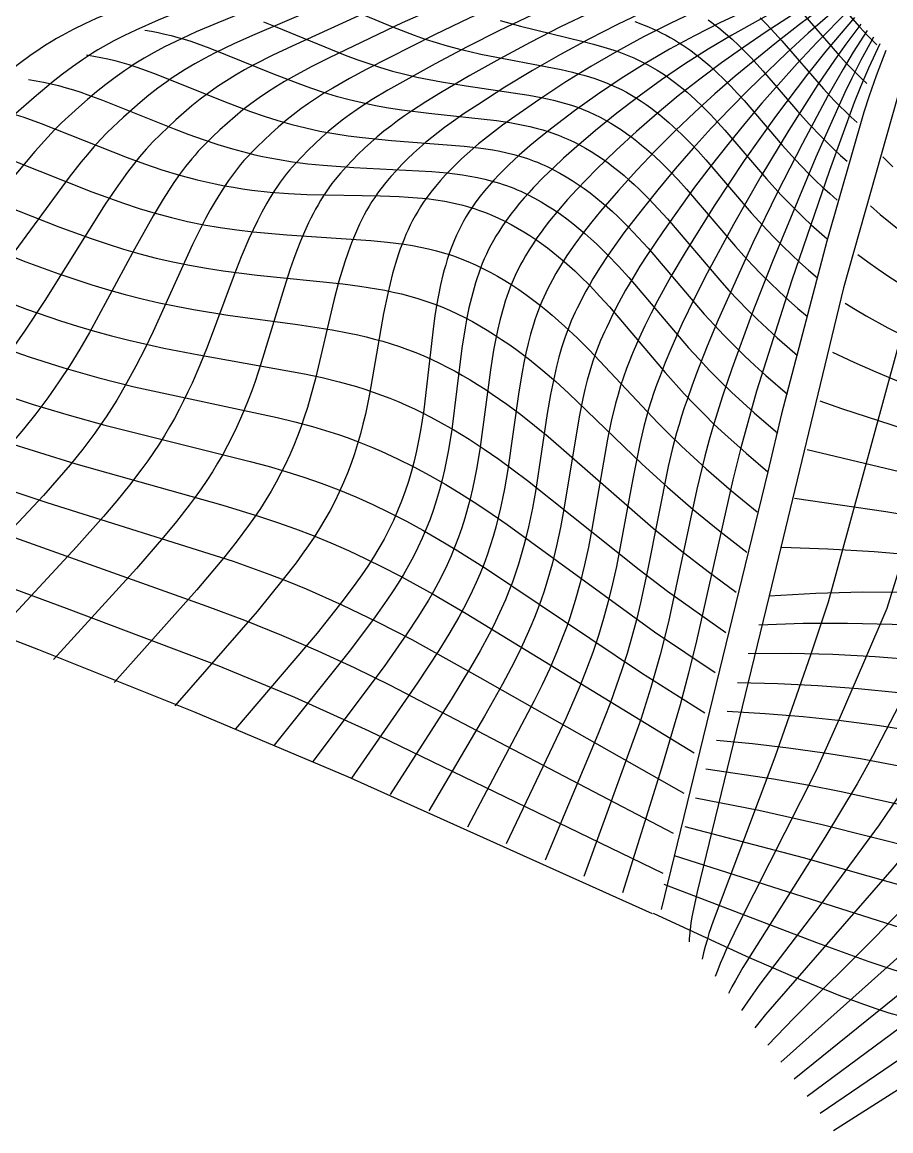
# Model space of a CAD drawing. Header units: metres. Extents: x 575 to 2055, y 2433 to 3193.
# Drawn here: x 1042.5 to 1284.4, y 2461.5 to 2770.4 of the extents above; entities that cross this region are included whole.
import ezdxf

# ---------------------------------------------------------------- set-up
doc = ezdxf.new("R2010")
doc.units = ezdxf.units.M
doc.layers.add('控制网', color=18, linetype='Continuous', true_color=0x000000)
doc.layers.add('控制网$中线', color=15, linetype='Continuous', true_color=0xbf3f3f)

msp = doc.modelspace()

# ---------------------------------------------------------------- linework, layer by layer
at = {"layer": '控制网'}
for points in [[(1210.82, 2822.34), (1156.61, 2805.31), (1129.67, 2796.3), (1102.89, 2786.82), (1069.7, 2774.15), (1063.15, 2771.38), (1059.93, 2769.9), (1056.75, 2768.34), (1053.62, 2766.67), (1052.09, 2765.8), (1050.56, 2764.9), (1049.06, 2763.97), (1047.57, 2763), (1044.65, 2761), (1041.79, 2758.9), (1038.97, 2756.72), (1033.48, 2752.19), (1028.11, 2747.55)], [(1215.63, 2818.74), (1137.52, 2792.89), (1111.97, 2783.49), (1086.66, 2773.51), (1080.36, 2770.91), (1074.13, 2768.16), (1071.06, 2766.69), (1068.04, 2765.15), (1065.06, 2763.52), (1063.6, 2762.67), (1062.15, 2761.79), (1060.72, 2760.87), (1059.3, 2759.94), (1056.52, 2757.98), (1053.79, 2755.94), (1051.12, 2753.83), (1045.89, 2749.44), (1040.8, 2744.93)], [(1220.44, 2815.14), (1169.91, 2798.27), (1145.37, 2789.49), (1121.05, 2780.17), (1096.99, 2770.25), (1091.01, 2767.66), (1085.1, 2764.93), (1082.19, 2763.49), (1079.32, 2761.97), (1076.5, 2760.37), (1075.11, 2759.53), (1073.74, 2758.67), (1072.38, 2757.78), (1071.03, 2756.87), (1068.39, 2754.97), (1065.8, 2752.99), (1063.26, 2750.94), (1060.76, 2748.83), (1058.31, 2746.68), (1053.49, 2742.31)], [(1225.25, 2811.55), (1176.56, 2794.75), (1153.21, 2786.08), (1130.12, 2776.84), (1107.33, 2766.98), (1101.67, 2764.41), (1096.08, 2761.71), (1093.32, 2760.28), (1090.61, 2758.79), (1087.94, 2757.22), (1086.62, 2756.4), (1085.32, 2755.56), (1084.03, 2754.69), (1082.76, 2753.8), (1080.26, 2751.96), (1077.81, 2750.03), (1075.4, 2748.05), (1073.04, 2746.01), (1070.72, 2743.93), (1066.18, 2739.68)], [(1230.06, 2807.95), (1183.21, 2791.23), (1161.06, 2782.68), (1139.2, 2773.52), (1117.67, 2763.72), (1112.33, 2761.16), (1107.05, 2758.48), (1104.46, 2757.07), (1101.9, 2755.6), (1099.38, 2754.06), (1096.91, 2752.44), (1094.49, 2750.73), (1092.13, 2748.94), (1089.81, 2747.08), (1087.55, 2745.16), (1085.32, 2743.19), (1083.14, 2741.17), (1078.88, 2737.06)], [(1234.87, 2804.35), (1189.86, 2787.71), (1168.9, 2779.28), (1148.28, 2770.2), (1128, 2760.46), (1122.99, 2757.91), (1118.03, 2755.26), (1115.59, 2753.87), (1113.18, 2752.42), (1110.81, 2750.91), (1108.49, 2749.33), (1106.22, 2747.66), (1104, 2745.93), (1101.82, 2744.13), (1099.69, 2742.27), (1097.6, 2740.36), (1095.55, 2738.42), (1091.57, 2734.43)], [(1244.49, 2797.16), (1203.15, 2780.67), (1193.83, 2776.65), (1184.59, 2772.47), (1175.46, 2768.1), (1166.43, 2763.55), (1157.51, 2758.82), (1144.3, 2751.42), (1139.98, 2748.81), (1137.85, 2747.45), (1135.76, 2746.05), (1133.69, 2744.6), (1131.66, 2743.1), (1129.68, 2741.53), (1127.74, 2739.9), (1125.83, 2738.22), (1123.98, 2736.49), (1122.16, 2734.72), (1120.38, 2732.9), (1118.65, 2731.06), (1116.95, 2729.18)], [(1249.3, 2793.56), (1209.8, 2777.15), (1201.07, 2773.2), (1192.44, 2769.06), (1183.92, 2764.74), (1175.51, 2760.22), (1167.21, 2755.53), (1159.01, 2750.67), (1154.96, 2748.17), (1150.96, 2745.58), (1148.99, 2744.25), (1147.04, 2742.87), (1145.13, 2741.45), (1143.25, 2739.98), (1141.41, 2738.46), (1139.6, 2736.89), (1137.84, 2735.27), (1136.12, 2733.6), (1134.44, 2731.89), (1132.8, 2730.15), (1131.2, 2728.37), (1129.65, 2726.56)], [(1254.1, 2789.96), (1216.45, 2773.63), (1208.32, 2769.74), (1200.29, 2765.66), (1192.37, 2761.38), (1184.58, 2756.9), (1176.91, 2752.24), (1169.35, 2747.4), (1165.61, 2744.92), (1161.93, 2742.36), (1160.12, 2741.04), (1158.33, 2739.69), (1156.57, 2738.3), (1154.83, 2736.87), (1153.14, 2735.39), (1151.47, 2733.87), (1149.85, 2732.31), (1148.26, 2730.71), (1146.72, 2729.07), (1145.21, 2727.39), (1143.75, 2725.68), (1142.34, 2723.94)], [(1258.91, 2786.37), (1230.73, 2773.75), (1223.1, 2770.11), (1215.56, 2766.28), (1208.13, 2762.26), (1200.83, 2758.01), (1193.66, 2753.57), (1186.61, 2748.94), (1179.69, 2744.14), (1176.27, 2741.67), (1172.91, 2739.13), (1169.62, 2736.5), (1168, 2735.14), (1166.42, 2733.75), (1164.87, 2732.32), (1163.34, 2730.86), (1161.85, 2729.36), (1160.4, 2727.82), (1158.99, 2726.25), (1157.63, 2724.64), (1156.3, 2722.99), (1155.03, 2721.31)], [(1262.07, 2784.62), (1275.69, 2769.05), (1278.05, 2766.53), (1279.25, 2765.3), (1280.49, 2764.1)], [(1263.72, 2782.77), (1236.79, 2770.16), (1229.75, 2766.59), (1222.8, 2762.83), (1215.98, 2758.85), (1209.29, 2754.65), (1202.74, 2750.25), (1196.31, 2745.65), (1190.02, 2740.88), (1186.93, 2738.42), (1183.88, 2735.91), (1180.9, 2733.32), (1178.01, 2730.64), (1176.59, 2729.26), (1175.21, 2727.85), (1173.86, 2726.41), (1172.55, 2724.93), (1171.27, 2723.43), (1170.04, 2721.88), (1168.86, 2720.3), (1167.72, 2718.69)], [(1265.48, 2780.93), (1240.11, 2766.8), (1233.5, 2762.83), (1226.98, 2758.69), (1220.57, 2754.35), (1214.3, 2749.81), (1208.14, 2745.07), (1202.11, 2740.17), (1196.2, 2735.1), (1193.29, 2732.5), (1190.43, 2729.85), (1187.63, 2727.13), (1184.91, 2724.33), (1183.58, 2722.89), (1182.28, 2721.43), (1181.01, 2719.93), (1179.77, 2718.41), (1178.57, 2716.86), (1177.41, 2715.27), (1176.29, 2713.65), (1175.21, 2712)], [(1267.23, 2779.08), (1249.67, 2767.71), (1243.43, 2763.45), (1237.25, 2759.08), (1231.16, 2754.55), (1225.17, 2749.85), (1219.3, 2744.96), (1213.55, 2739.9), (1207.91, 2734.69), (1202.38, 2729.32), (1196.98, 2723.8), (1194.36, 2720.95), (1191.81, 2718.02), (1189.35, 2715), (1188.15, 2713.46), (1186.99, 2711.89), (1185.86, 2710.29), (1184.77, 2708.66), (1183.72, 2707), (1182.71, 2705.31)], [(1268.99, 2777.24), (1258.99, 2769.78), (1252.56, 2764.76), (1241, 2755.33), (1235.34, 2750.42), (1229.77, 2745.35), (1224.31, 2740.12), (1218.95, 2734.73), (1213.7, 2729.2), (1208.55, 2723.54), (1203.53, 2717.74), (1201.09, 2714.76), (1198.71, 2711.71), (1196.41, 2708.58), (1195.3, 2706.99), (1194.21, 2705.37), (1193.16, 2703.72), (1192.14, 2702.05), (1191.15, 2700.35), (1190.2, 2698.62)], [(1127.68, 2776.54), (1145.65, 2769.08), (1151.68, 2766.75), (1154.72, 2765.68), (1157.78, 2764.69), (1160.87, 2763.78), (1163.98, 2762.95), (1167.12, 2762.2), (1170.27, 2761.5), (1192.62, 2757.17), (1195.78, 2756.44), (1197.34, 2756.04), (1198.9, 2755.61), (1200.44, 2755.15), (1201.97, 2754.66), (1203.48, 2754.13), (1204.97, 2753.56), (1206.45, 2752.96), (1207.91, 2752.3), (1209.35, 2751.6), (1210.76, 2750.86), (1212.16, 2750.07), (1213.53, 2749.24), (1214.88, 2748.37), (1216.22, 2747.46), (1217.53, 2746.52), (1218.82, 2745.54), (1220.1, 2744.53), (1221.35, 2743.5), (1222.58, 2742.44), (1223.8, 2741.35), (1226.17, 2739.12), (1228.47, 2736.81), (1230.7, 2734.44), (1232.87, 2732.03), (1245.46, 2717.29), (1249.83, 2712.52), (1252.07, 2710.2), (1254.36, 2707.91), (1256.69, 2705.66), (1259.06, 2703.46), (1261.47, 2701.3), (1263.93, 2699.19)], [(1270.75, 2775.4), (1261.41, 2767.29), (1255.44, 2761.82), (1244.75, 2751.58), (1239.51, 2746.28), (1234.37, 2740.85), (1229.31, 2735.27), (1224.36, 2729.56), (1219.5, 2723.72), (1214.73, 2717.77), (1210.08, 2711.68), (1207.81, 2708.58), (1205.61, 2705.4), (1203.48, 2702.16), (1201.44, 2698.84), (1200.45, 2697.15), (1199.5, 2695.43), (1198.58, 2693.7), (1197.69, 2691.93)], [(1272.5, 2773.55), (1263.83, 2764.79), (1258.33, 2758.88), (1248.5, 2747.83), (1243.69, 2742.15), (1238.96, 2736.35), (1234.32, 2730.43), (1229.76, 2724.38), (1220.91, 2711.99), (1216.62, 2705.63), (1214.54, 2702.39), (1212.51, 2699.1), (1210.55, 2695.74), (1208.66, 2692.32), (1206.86, 2688.82), (1206.01, 2687.04), (1205.18, 2685.24)], [(1259.23, 2773.56), (1269.5, 2761.7), (1272.16, 2758.8), (1274.89, 2755.99), (1276.29, 2754.62), (1277.73, 2753.28)], [(1109.7, 2770.44), (1112.97, 2769.18), (1132.45, 2761.23), (1135.72, 2759.99), (1139.02, 2758.83), (1142.33, 2757.75), (1145.66, 2756.76), (1149.03, 2755.87), (1152.41, 2755.08), (1155.83, 2754.38), (1159.26, 2753.74), (1166.18, 2752.63), (1183.62, 2750.07), (1187.07, 2749.42), (1188.78, 2749.05), (1190.48, 2748.66), (1192.16, 2748.23), (1193.83, 2747.76), (1195.48, 2747.25), (1197.11, 2746.69), (1198.73, 2746.08), (1200.32, 2745.43), (1201.89, 2744.71), (1203.44, 2743.95), (1204.96, 2743.13), (1206.46, 2742.26), (1207.94, 2741.35), (1209.4, 2740.39), (1210.83, 2739.39), (1212.25, 2738.35), (1213.64, 2737.28), (1215, 2736.17), (1216.35, 2735.04), (1217.67, 2733.87), (1218.98, 2732.68), (1220.26, 2731.46), (1222.76, 2728.98), (1225.17, 2726.42), (1227.52, 2723.82), (1241.13, 2707.87), (1243.47, 2705.28), (1245.86, 2702.73), (1248.3, 2700.22), (1250.79, 2697.76), (1253.32, 2695.34), (1255.89, 2692.97), (1258.51, 2690.65), (1261.17, 2688.38)], [(1213.13, 2770.53), (1215.66, 2769.57), (1216.92, 2769.05), (1218.16, 2768.52), (1219.38, 2767.96), (1220.6, 2767.37), (1221.8, 2766.76), (1222.98, 2766.12), (1224.15, 2765.45), (1225.3, 2764.75), (1226.44, 2764.02), (1227.56, 2763.26), (1228.66, 2762.48), (1229.75, 2761.67), (1230.82, 2760.84), (1231.88, 2759.99), (1232.92, 2759.12), (1233.95, 2758.23), (1235.97, 2756.39), (1237.93, 2754.49), (1239.84, 2752.54), (1241.69, 2750.55), (1243.51, 2748.53), (1254.1, 2736.17), (1257.74, 2732.14), (1261.5, 2728.23), (1263.44, 2726.32), (1265.4, 2724.45), (1267.41, 2722.62), (1269.45, 2720.83)], [(1233.51, 2771.05), (1234.5, 2770.33), (1235.48, 2769.59), (1236.45, 2768.84), (1238.35, 2767.27), (1240.2, 2765.65), (1242, 2763.96), (1243.76, 2762.23), (1245.47, 2760.46), (1248.79, 2756.83), (1258.39, 2745.63), (1261.68, 2741.97), (1265.06, 2738.4), (1266.8, 2736.66), (1268.57, 2734.96), (1270.37, 2733.28), (1272.21, 2731.65)], [(1247.98, 2771.6), (1249.54, 2770.03), (1251.07, 2768.43), (1254.04, 2765.17), (1265.6, 2751.82), (1268.62, 2748.59), (1270.16, 2747.02), (1271.73, 2745.47), (1273.33, 2743.95), (1274.97, 2742.46)], [(1076.67, 2768.13), (1078.54, 2767.84), (1080.39, 2767.49), (1082.23, 2767.09), (1084.05, 2766.65), (1085.86, 2766.16), (1087.66, 2765.63), (1089.44, 2765.06), (1091.22, 2764.46), (1094.76, 2763.19), (1112.24, 2756.1), (1119.27, 2753.37), (1122.81, 2752.1), (1126.37, 2750.91), (1129.95, 2749.81), (1133.56, 2748.83), (1137.2, 2747.97), (1140.86, 2747.22), (1144.55, 2746.57), (1148.26, 2746), (1155.74, 2745.04), (1174.61, 2742.97), (1178.34, 2742.41), (1180.2, 2742.08), (1182.03, 2741.72), (1183.86, 2741.32), (1185.67, 2740.87), (1187.46, 2740.38), (1189.23, 2739.83), (1190.98, 2739.23), (1191.85, 2738.9), (1192.71, 2738.56), (1193.56, 2738.21), (1194.41, 2737.84), (1195.25, 2737.45), (1196.09, 2737.05), (1197.74, 2736.2), (1199.37, 2735.3), (1200.98, 2734.34), (1202.56, 2733.33), (1204.11, 2732.28), (1205.65, 2731.18), (1207.15, 2730.04), (1208.64, 2728.86), (1210.09, 2727.65), (1211.53, 2726.41), (1212.94, 2725.13), (1214.33, 2723.83), (1217.02, 2721.16), (1219.63, 2718.42), (1222.16, 2715.62), (1236.79, 2698.47), (1239.31, 2695.68), (1241.89, 2692.94), (1244.52, 2690.25), (1247.21, 2687.61), (1249.94, 2685.02), (1252.72, 2682.48), (1255.54, 2680), (1258.41, 2677.56)], [(1276.01, 2769.87), (1271.82, 2764.23), (1268.66, 2759.81), (1264.1, 2753), (1256.01, 2740.32), (1248.16, 2727.35), (1240.58, 2714.04), (1233.26, 2700.43), (1229.72, 2693.52), (1226.31, 2686.48), (1224.68, 2682.9), (1223.1, 2679.28), (1221.59, 2675.6), (1220.16, 2671.86)], [(1277.77, 2768.03), (1273.94, 2762.03), (1271.08, 2757.32), (1266.98, 2750.06), (1259.76, 2736.57), (1252.75, 2722.85), (1245.98, 2708.87), (1236.27, 2687.46), (1233.22, 2680.17), (1230.33, 2672.75), (1228.96, 2668.99), (1227.65, 2665.18)], [(1279.52, 2766.18), (1276.06, 2759.82), (1273.5, 2754.83), (1271.53, 2750.75), (1263.51, 2732.82), (1251.39, 2703.69), (1245.62, 2688.88), (1240.12, 2673.86), (1237.55, 2666.23), (1235.14, 2658.49)], [(1281.28, 2764.34), (1278.19, 2757.62), (1275.91, 2752.34), (1274.19, 2748.02), (1267.26, 2729.06), (1256.79, 2698.52), (1247.02, 2667.56), (1242.64, 2651.8)], [(1060.47, 2761.28), (1062.47, 2760.96), (1064.45, 2760.59), (1066.42, 2760.15), (1068.37, 2759.67), (1070.3, 2759.14), (1072.22, 2758.57), (1074.14, 2757.96), (1076.04, 2757.31), (1079.81, 2755.93), (1098.55, 2748.36), (1106.11, 2745.52), (1109.91, 2744.21), (1113.74, 2742.99), (1117.6, 2741.89), (1121.48, 2740.91), (1125.39, 2740.07), (1129.33, 2739.36), (1133.29, 2738.76), (1137.27, 2738.26), (1145.31, 2737.47), (1165.59, 2735.88), (1169.61, 2735.4), (1171.6, 2735.11), (1173.58, 2734.79), (1175.54, 2734.41), (1177.49, 2733.99), (1179.42, 2733.51), (1181.33, 2732.97), (1182.27, 2732.68), (1183.21, 2732.38), (1184.15, 2732.05), (1185.07, 2731.71), (1185.99, 2731.35), (1186.91, 2730.97), (1187.82, 2730.57), (1188.72, 2730.16), (1189.61, 2729.73), (1190.5, 2729.28), (1192.26, 2728.34), (1193.99, 2727.34), (1195.7, 2726.29), (1197.37, 2725.18), (1199.03, 2724.02), (1200.65, 2722.81), (1202.25, 2721.57), (1203.82, 2720.28), (1205.37, 2718.95), (1206.89, 2717.6), (1208.38, 2716.21), (1211.28, 2713.36), (1214.08, 2710.43), (1216.79, 2707.43), (1232.44, 2689.06), (1235.15, 2686.09), (1237.92, 2683.16), (1240.74, 2680.29), (1243.62, 2677.47), (1246.56, 2674.71), (1249.54, 2672), (1255.65, 2666.74)], [(1283.03, 2762.5), (1280.31, 2755.42), (1278.33, 2749.85), (1276.85, 2745.29), (1266.54, 2709.35), (1253.92, 2661.25), (1250.13, 2645.11)], [(1289.24, 2760.01), (1271.21, 2696.35), (1250.55, 2610.57)], [(1044.26, 2754.42), (1046.4, 2754.08), (1048.51, 2753.68), (1050.61, 2753.22), (1052.68, 2752.7), (1054.75, 2752.13), (1056.79, 2751.51), (1058.83, 2750.85), (1060.85, 2750.15), (1064.88, 2748.67), (1084.86, 2740.63), (1088.9, 2739.11), (1092.95, 2737.67), (1097.03, 2736.32), (1101.12, 2735.07), (1105.25, 2733.96), (1107.32, 2733.46), (1109.4, 2732.99), (1111.49, 2732.57), (1113.59, 2732.18), (1117.8, 2731.51), (1122.03, 2730.96), (1126.3, 2730.52), (1134.88, 2729.89), (1156.56, 2728.8), (1160.86, 2728.41), (1162.99, 2728.15), (1165.11, 2727.86), (1167.21, 2727.51), (1169.3, 2727.11), (1171.36, 2726.65), (1173.4, 2726.13), (1174.42, 2725.84), (1175.43, 2725.53), (1176.43, 2725.2), (1177.42, 2724.86), (1178.41, 2724.49), (1179.39, 2724.1), (1180.36, 2723.7), (1181.33, 2723.27), (1182.29, 2722.83), (1183.24, 2722.37), (1185.13, 2721.39), (1186.99, 2720.35), (1188.82, 2719.25), (1190.62, 2718.09), (1192.39, 2716.87), (1194.14, 2715.6), (1195.85, 2714.28), (1197.54, 2712.92), (1199.2, 2711.51), (1200.82, 2710.07), (1202.42, 2708.6), (1203.99, 2707.1), (1205.53, 2705.57), (1208.52, 2702.45), (1211.41, 2699.26), (1228.09, 2679.67), (1230.98, 2676.5), (1233.94, 2673.38), (1236.96, 2670.33), (1240.04, 2667.33), (1243.18, 2664.4), (1246.37, 2661.51), (1252.89, 2655.93)], [(1308.15, 2750.25), (1289.13, 2690.01), (1266.91, 2608.81), (1262.08, 2594.37), (1252.11, 2565.61), (1234.92, 2519.98), (1233.75, 2516.46), (1233.21, 2514.69), (1232.71, 2512.92), (1232.26, 2511.14), (1231.86, 2509.36)], [(1040.56, 2744.69), (1043.01, 2743.91), (1047.86, 2742.2), (1071.72, 2732.68), (1076.54, 2730.9), (1081.41, 2729.26), (1086.32, 2727.77), (1088.8, 2727.09), (1091.29, 2726.46), (1093.79, 2725.87), (1096.3, 2725.33), (1098.82, 2724.84), (1101.35, 2724.39), (1103.89, 2723.99), (1106.43, 2723.63), (1111.53, 2723.06), (1116.65, 2722.65), (1121.79, 2722.37), (1142.33, 2721.99), (1147.47, 2721.81), (1150.04, 2721.67), (1152.6, 2721.47), (1155.16, 2721.22), (1157.7, 2720.9), (1160.24, 2720.49), (1161.5, 2720.26), (1162.75, 2720), (1164.01, 2719.71), (1165.25, 2719.4), (1166.49, 2719.06), (1167.72, 2718.69)], [(1053.49, 2742.31), (1051.56, 2740.36), (1049.67, 2738.38), (1046.01, 2734.35), (1011.73, 2693.49), (1004.59, 2685.44), (997.2, 2677.48), (981.76, 2661.92), (950.08, 2631.34)], [(1066.18, 2739.68), (1064.29, 2737.68), (1062.45, 2735.64), (1060.67, 2733.57), (1058.93, 2731.47), (1055.58, 2727.21), (1027.35, 2688.76), (1020.65, 2680.35), (1017.17, 2676.2), (1013.58, 2672.09), (1006.14, 2664.01), (966.95, 2624.92)], [(1327.06, 2740.49), (1307.06, 2683.66), (1283.26, 2607.05), (1276.8, 2591.95), (1270.32, 2576.83), (1263.55, 2561.92), (1241.92, 2518.88), (1238.47, 2511.76), (1237.67, 2509.97), (1236.91, 2508.18), (1236.19, 2506.38), (1235.51, 2504.57)], [(1078.88, 2737.06), (1077.02, 2735), (1075.23, 2732.89), (1073.51, 2730.75), (1071.85, 2728.58), (1070.25, 2726.38), (1068.69, 2724.16), (1065.68, 2719.69), (1048.81, 2692.89), (1042.97, 2684.03), (1039.9, 2679.63), (1036.72, 2675.27), (1033.4, 2670.95), (1029.96, 2666.69), (1026.39, 2662.5), (1022.71, 2658.37), (1015.12, 2650.24), (983.81, 2618.5)], [(1091.57, 2734.43), (1090.65, 2733.38), (1089.75, 2732.32), (1088.01, 2730.15), (1086.36, 2727.94), (1084.78, 2725.69), (1083.26, 2723.42), (1081.8, 2721.12), (1079.01, 2716.48), (1073.81, 2707.16), (1061.29, 2683.91), (1058.59, 2679.3), (1055.76, 2674.72), (1052.78, 2670.19), (1049.64, 2665.71), (1046.34, 2661.3), (1042.88, 2656.98), (1039.28, 2652.73), (1031.81, 2644.4), (1000.68, 2612.08)], [(1040.23, 2731.77), (1061.94, 2723.15), (1070.72, 2719.98), (1075.14, 2718.52), (1079.59, 2717.18), (1084.07, 2715.96), (1088.58, 2714.88), (1093.11, 2713.96), (1097.68, 2713.17), (1102.27, 2712.52), (1106.88, 2711.97), (1116.18, 2711.12), (1139.63, 2709.59), (1144.28, 2709.13), (1146.59, 2708.85), (1148.89, 2708.52), (1151.18, 2708.15), (1153.45, 2707.72), (1155.7, 2707.23), (1157.92, 2706.68), (1160.13, 2706.06), (1161.23, 2705.72), (1162.32, 2705.36), (1163.4, 2704.99), (1164.48, 2704.59), (1166.61, 2703.73), (1168.72, 2702.81), (1170.8, 2701.81), (1172.85, 2700.75), (1174.88, 2699.62), (1176.88, 2698.43), (1178.86, 2697.19), (1180.8, 2695.89), (1182.72, 2694.55), (1184.61, 2693.16), (1186.47, 2691.72), (1188.31, 2690.25), (1190.11, 2688.74), (1193.63, 2685.63), (1197.04, 2682.42), (1200.35, 2679.13), (1219.47, 2658.79), (1222.75, 2655.49), (1226.09, 2652.24), (1232.93, 2645.91), (1239.98, 2639.81), (1247.2, 2633.93)], [(1345.97, 2730.72), (1324.98, 2677.32), (1299.61, 2605.28), (1291.53, 2589.53), (1279.29, 2565.92), (1275, 2558.24), (1266.03, 2543.29), (1243.2, 2507.06), (1241.11, 2503.44), (1240.12, 2501.62), (1239.17, 2499.79)], [(1282.2, 2732.84), (1284.9, 2730.09)], [(1116.95, 2729.18), (1116.07, 2728.08), (1115.21, 2726.95), (1114.38, 2725.81), (1113.58, 2724.66), (1112.8, 2723.49), (1112.05, 2722.31), (1111.33, 2721.12), (1110.62, 2719.92), (1109.28, 2717.48), (1108.01, 2715.02), (1106.81, 2712.54), (1105.68, 2710.04), (1103.54, 2705.02), (1101.55, 2699.99), (1094.03, 2679.83), (1092.01, 2674.82), (1089.84, 2669.84), (1088.68, 2667.37), (1087.47, 2664.9), (1086.21, 2662.45), (1084.9, 2660.02), (1083.54, 2657.61), (1082.11, 2655.22), (1080.64, 2652.85), (1079.1, 2650.51), (1077.51, 2648.21), (1075.86, 2645.93), (1072.43, 2641.44), (1068.86, 2637.05), (1065.18, 2632.72), (1057.64, 2624.22), (1034.42, 2599.23)], [(1129.65, 2726.56), (1128.78, 2725.42), (1127.94, 2724.27), (1127.14, 2723.1), (1126.36, 2721.91), (1125.62, 2720.71), (1124.9, 2719.5), (1124.21, 2718.27), (1123.55, 2717.03), (1122.91, 2715.78), (1122.29, 2714.52), (1121.12, 2711.98), (1120.03, 2709.41), (1119.01, 2706.82), (1118.04, 2704.23), (1117.13, 2701.63), (1115.43, 2696.41), (1109.11, 2675.48), (1107.37, 2670.28), (1106.44, 2667.69), (1105.46, 2665.11), (1104.42, 2662.55), (1103.33, 2659.99), (1102.18, 2657.45), (1100.96, 2654.94), (1099.69, 2652.44), (1098.35, 2649.97), (1096.95, 2647.53), (1095.48, 2645.12), (1093.95, 2642.75), (1092.35, 2640.4), (1090.7, 2638.09), (1089.01, 2635.8), (1085.49, 2631.3), (1081.86, 2626.88), (1074.4, 2618.21), (1051.29, 2592.81)], [(1030.54, 2722.12), (1052.73, 2713.4), (1061.69, 2710.14), (1066.2, 2708.62), (1070.73, 2707.19), (1075.29, 2705.88), (1079.87, 2704.69), (1084.49, 2703.63), (1089.14, 2702.7), (1093.81, 2701.88), (1098.5, 2701.16), (1107.96, 2699.95), (1131.79, 2697.49), (1136.52, 2696.88), (1141.21, 2696.13), (1143.54, 2695.69), (1145.85, 2695.21), (1148.15, 2694.67), (1150.43, 2694.08), (1152.69, 2693.43), (1154.93, 2692.7), (1157.14, 2691.91), (1159.33, 2691.05), (1161.5, 2690.12), (1163.65, 2689.13), (1165.77, 2688.08), (1167.87, 2686.97), (1169.94, 2685.81), (1171.99, 2684.6), (1174.02, 2683.33), (1176.02, 2682.02), (1177.99, 2680.67), (1179.94, 2679.28), (1181.87, 2677.86), (1183.77, 2676.39), (1187.49, 2673.38), (1191.11, 2670.27), (1194.65, 2667.07), (1215.17, 2647.25), (1222.18, 2640.83), (1229.39, 2634.61), (1236.76, 2628.58), (1244.27, 2622.74)], [(1142.34, 2723.94), (1141.49, 2722.77), (1140.67, 2721.59), (1139.89, 2720.39), (1139.14, 2719.17), (1138.43, 2717.93), (1137.75, 2716.68), (1137.09, 2715.42), (1136.47, 2714.14), (1135.87, 2712.85), (1135.3, 2711.55), (1134.23, 2708.93), (1133.25, 2706.27), (1132.34, 2703.6), (1131.5, 2700.92), (1130.72, 2698.23), (1129.3, 2692.82), (1124.18, 2671.13), (1122.72, 2665.74), (1121.93, 2663.06), (1121.08, 2660.39), (1120.16, 2657.73), (1119.18, 2655.08), (1118.14, 2652.46), (1117.02, 2649.85), (1115.84, 2647.27), (1114.59, 2644.73), (1113.26, 2642.21), (1111.86, 2639.73), (1110.39, 2637.28), (1108.85, 2634.88), (1107.24, 2632.5), (1105.58, 2630.16), (1102.13, 2625.56), (1098.55, 2621.04), (1091.15, 2612.21), (1068.15, 2586.39)], [(1155.03, 2721.31), (1154.2, 2720.12), (1153.4, 2718.91), (1152.65, 2717.68), (1151.93, 2716.42), (1151.24, 2715.16), (1150.59, 2713.87), (1149.98, 2712.57), (1149.39, 2711.25), (1148.84, 2709.93), (1148.31, 2708.59), (1147.81, 2707.24), (1147.34, 2705.88), (1146.46, 2703.14), (1145.67, 2700.38), (1144.96, 2697.61), (1144.31, 2694.83), (1143.17, 2689.24), (1139.26, 2666.78), (1138.08, 2661.2), (1137.42, 2658.42), (1136.7, 2655.66), (1135.9, 2652.91), (1135.04, 2650.17), (1134.1, 2647.46), (1133.09, 2644.77), (1132, 2642.11), (1130.83, 2639.48), (1129.58, 2636.89), (1128.24, 2634.33), (1126.83, 2631.82), (1125.34, 2629.35), (1123.78, 2626.92), (1122.16, 2624.52), (1120.48, 2622.15), (1118.77, 2619.81), (1115.23, 2615.2), (1107.91, 2606.2), (1085.02, 2579.97)], [(1167.72, 2718.69), (1166.91, 2717.47), (1166.13, 2716.23), (1165.4, 2714.96), (1164.71, 2713.68), (1164.06, 2712.38), (1163.44, 2711.06), (1162.86, 2709.72), (1162.32, 2708.37), (1161.8, 2707), (1161.32, 2705.62), (1160.87, 2704.23), (1160.45, 2702.83), (1160.05, 2701.43), (1159.68, 2700.01), (1159.01, 2697.17), (1158.42, 2694.3), (1157.9, 2691.43), (1157.44, 2688.55), (1157.04, 2685.66), (1154.33, 2662.43), (1153.44, 2656.66), (1152.91, 2653.79), (1152.32, 2650.93), (1151.64, 2648.09), (1150.89, 2645.26), (1150.06, 2642.46), (1149.15, 2639.69), (1148.15, 2636.94), (1147.06, 2634.23), (1145.89, 2631.56), (1145.27, 2630.25), (1144.62, 2628.94), (1143.27, 2626.36), (1141.83, 2623.83), (1140.31, 2621.33), (1138.73, 2618.88), (1137.09, 2616.46), (1135.4, 2614.07), (1131.91, 2609.36), (1124.66, 2600.2), (1101.89, 2573.55)], [(1167.72, 2718.69), (1168.67, 2718.38), (1169.62, 2718.06), (1171.49, 2717.37), (1173.33, 2716.61), (1175.15, 2715.8), (1176.94, 2714.93), (1178.71, 2714.01), (1180.45, 2713.04), (1182.17, 2712.02), (1183.85, 2710.96), (1185.51, 2709.85), (1187.14, 2708.71), (1188.75, 2707.52), (1190.32, 2706.3), (1191.87, 2705.05), (1193.4, 2703.76), (1194.89, 2702.44), (1196.36, 2701.1), (1197.8, 2699.72), (1200.63, 2696.91), (1203.36, 2694.01), (1206.04, 2691.05), (1221.52, 2672.81), (1226.84, 2666.87), (1229.58, 2663.98), (1232.38, 2661.14), (1235.23, 2658.35), (1238.13, 2655.61), (1244.06, 2650.28), (1250.13, 2645.11)], [(1364.87, 2720.96), (1342.9, 2670.97), (1315.97, 2603.52), (1306.26, 2587.11), (1291.6, 2562.51), (1286.45, 2554.55), (1281.12, 2546.8), (1264.58, 2524.27), (1247.92, 2502.36), (1245.31, 2498.69), (1242.82, 2495.01)], [(1278.69, 2719.26), (1281.44, 2716.84), (1284.28, 2714.48), (1287.2, 2712.18), (1290.18, 2709.93), (1296.31, 2705.57), (1302.6, 2701.33), (1315.47, 2693.1), (1322.07, 2689.13), (1328.79, 2685.29), (1335.64, 2681.6), (1342.62, 2678.07), (1349.72, 2674.73), (1356.95, 2671.6), (1364.3, 2668.68), (1371.73, 2665.93), (1386.75, 2660.74), (1417.02, 2650.95), (1432.35, 2646.58), (1447.82, 2642.65), (1479.02, 2635.86)], [(1175.21, 2712), (1174.45, 2710.79), (1173.72, 2709.56), (1173.04, 2708.31), (1172.38, 2707.05), (1171.77, 2705.76), (1171.19, 2704.46), (1170.64, 2703.15), (1170.12, 2701.82), (1169.63, 2700.48), (1169.17, 2699.13), (1168.74, 2697.77), (1168.33, 2696.39), (1167.59, 2693.63), (1166.93, 2690.84), (1166.35, 2688.04), (1165.84, 2685.23), (1164.96, 2679.59), (1162.13, 2656.88), (1161.23, 2651.24), (1160.7, 2648.43), (1160.11, 2645.64), (1159.45, 2642.85), (1158.72, 2640.09), (1157.92, 2637.34), (1157.04, 2634.62), (1156.08, 2631.93), (1155.05, 2629.27), (1153.93, 2626.65), (1152.73, 2624.06), (1151.45, 2621.52), (1150.09, 2619.02), (1148.66, 2616.56), (1147.18, 2614.13), (1145.64, 2611.73), (1144.05, 2609.36), (1140.78, 2604.69), (1133.98, 2595.56), (1112.67, 2568.98)], [(1025.41, 2710.73), (1043.56, 2703.64), (1052.7, 2700.28), (1061.92, 2697.2), (1066.56, 2695.79), (1071.23, 2694.5), (1075.93, 2693.31), (1080.66, 2692.24), (1085.41, 2691.27), (1090.19, 2690.38), (1099.8, 2688.81), (1119.16, 2686.12), (1128.81, 2684.64), (1133.59, 2683.75), (1135.96, 2683.25), (1138.31, 2682.7), (1140.66, 2682.12), (1142.98, 2681.48), (1145.29, 2680.78), (1147.58, 2680.03), (1149.85, 2679.22), (1152.1, 2678.34), (1154.33, 2677.41), (1156.54, 2676.42), (1158.73, 2675.37), (1160.89, 2674.28), (1163.04, 2673.14), (1165.16, 2671.94), (1167.26, 2670.71), (1169.34, 2669.44), (1171.4, 2668.12), (1173.43, 2666.77), (1177.44, 2663.97), (1181.35, 2661.05), (1185.18, 2658.03), (1188.94, 2654.93), (1218.25, 2629.38), (1225.82, 2623.27), (1233.52, 2617.34), (1241.35, 2611.56)], [(1383.78, 2711.2), (1360.82, 2664.63), (1332.32, 2601.76), (1320.98, 2584.69), (1309.7, 2567.53), (1303.9, 2559.1), (1297.9, 2550.87), (1291.67, 2542.89), (1285.29, 2535.1), (1249.51, 2493.95), (1246.48, 2490.23)], [(1275.17, 2705.67), (1277.99, 2703.58), (1280.88, 2701.54), (1283.83, 2699.55), (1286.85, 2697.61), (1293.02, 2693.82), (1299.34, 2690.13), (1312.22, 2682.92), (1318.8, 2679.42), (1325.49, 2676.02), (1332.29, 2672.74), (1339.21, 2669.59), (1346.23, 2666.59), (1353.37, 2663.76), (1360.6, 2661.11), (1382.65, 2653.84), (1412.35, 2644.78), (1427.37, 2640.7), (1442.5, 2636.97), (1472.95, 2630.27)], [(1182.71, 2705.31), (1181.99, 2704.11), (1181.31, 2702.9), (1180.67, 2701.67), (1180.06, 2700.42), (1179.48, 2699.15), (1178.93, 2697.87), (1178.41, 2696.58), (1177.92, 2695.28), (1177.46, 2693.96), (1177.02, 2692.63), (1176.61, 2691.3), (1176.22, 2689.95), (1175.5, 2687.25), (1174.86, 2684.52), (1174.29, 2681.78), (1173.77, 2679.03), (1172.89, 2673.52), (1169.94, 2651.34), (1169.02, 2645.82), (1168.49, 2643.08), (1167.91, 2640.34), (1167.26, 2637.62), (1166.55, 2634.91), (1165.78, 2632.23), (1164.93, 2629.56), (1164.02, 2626.92), (1163.03, 2624.31), (1161.97, 2621.73), (1160.84, 2619.19), (1159.63, 2616.68), (1158.36, 2614.21), (1157.02, 2611.78), (1155.62, 2609.37), (1152.7, 2604.65), (1149.64, 2600.01), (1143.3, 2590.93), (1123.44, 2564.4)], [(1015.85, 2701.04), (1043.76, 2690.41), (1053.16, 2687.2), (1057.89, 2685.7), (1062.65, 2684.3), (1067.43, 2683), (1072.24, 2681.79), (1081.93, 2679.61), (1091.69, 2677.68), (1121.15, 2672.42), (1126.01, 2671.38), (1130.82, 2670.21), (1133.21, 2669.56), (1135.58, 2668.87), (1137.94, 2668.14), (1140.28, 2667.35), (1142.61, 2666.51), (1144.91, 2665.61), (1147.2, 2664.67), (1149.47, 2663.68), (1151.72, 2662.63), (1153.95, 2661.55), (1156.16, 2660.42), (1158.36, 2659.25), (1162.69, 2656.79), (1166.95, 2654.19), (1171.13, 2651.47), (1175.23, 2648.64), (1179.26, 2645.71), (1183.23, 2642.71), (1214.28, 2617.89), (1222.23, 2611.91), (1238.42, 2600.38)], [(1402.69, 2701.43), (1371.07, 2643.78), (1348.68, 2599.99), (1335.71, 2582.27), (1322.83, 2564.44), (1316.2, 2555.69), (1312.81, 2551.4), (1309.35, 2547.18), (1302.23, 2538.98), (1294.92, 2531), (1280.03, 2515.46), (1257.37, 2492.96), (1250.13, 2485.44)], [(1190.2, 2698.62), (1189.54, 2697.44), (1188.9, 2696.23), (1188.31, 2695.02), (1187.74, 2693.79), (1187.19, 2692.54), (1186.68, 2691.28), (1186.19, 2690.01), (1185.73, 2688.73), (1185.29, 2687.44), (1184.87, 2686.14), (1184.1, 2683.51), (1183.41, 2680.87), (1182.78, 2678.2), (1182.22, 2675.52), (1181.71, 2672.84), (1180.81, 2667.45), (1177.74, 2645.79), (1176.81, 2640.4), (1176.28, 2637.72), (1175.71, 2635.05), (1175.08, 2632.39), (1174.39, 2629.74), (1173.64, 2627.11), (1172.83, 2624.5), (1171.95, 2621.91), (1171.02, 2619.34), (1170.02, 2616.81), (1168.95, 2614.31), (1167.81, 2611.84), (1166.62, 2609.4), (1165.37, 2607), (1164.07, 2604.62), (1161.35, 2599.94), (1158.51, 2595.33), (1152.63, 2586.3), (1134.22, 2559.82)], [(1197.69, 2691.93), (1197.08, 2690.76), (1196.5, 2689.57), (1195.94, 2688.37), (1195.41, 2687.16), (1194.91, 2685.93), (1194.42, 2684.69), (1193.97, 2683.44), (1193.53, 2682.19), (1192.72, 2679.64), (1191.98, 2677.07), (1191.32, 2674.48), (1190.71, 2671.88), (1189.65, 2666.64), (1188.74, 2661.37), (1185.54, 2640.24), (1184.6, 2634.98), (1183.5, 2629.76), (1182.89, 2627.15), (1182.22, 2624.57), (1181.49, 2621.99), (1180.72, 2619.43), (1179.89, 2616.9), (1179, 2614.38), (1178.06, 2611.89), (1177.06, 2609.43), (1176, 2607), (1174.88, 2604.6), (1173.72, 2602.22), (1172.51, 2599.87), (1170, 2595.23), (1167.37, 2590.65), (1161.95, 2581.66), (1145, 2555.25)], [(1421.6, 2691.67), (1388.61, 2638.59), (1365.03, 2598.23), (1350.43, 2579.86), (1335.96, 2561.34), (1328.51, 2552.28), (1324.69, 2547.85), (1320.79, 2543.5), (1316.82, 2539.25), (1312.78, 2535.07), (1304.55, 2526.91), (1287.76, 2511.06), (1253.79, 2480.66)], [(1271.65, 2692.09), (1274.53, 2690.33), (1277.47, 2688.61), (1283.51, 2685.28), (1296.07, 2678.92), (1308.97, 2672.73), (1322.19, 2666.75), (1335.8, 2661.1), (1342.75, 2658.44), (1349.78, 2655.92), (1364.08, 2651.27), (1378.56, 2646.94), (1407.68, 2638.62), (1422.38, 2634.82), (1466.88, 2624.69)], [(1205.18, 2685.24), (1204.62, 2684.08), (1204.09, 2682.91), (1203.57, 2681.72), (1203.09, 2680.52), (1202.62, 2679.32), (1202.17, 2678.1), (1201.33, 2675.64), (1200.57, 2673.15), (1199.87, 2670.63), (1199.23, 2668.1), (1198.64, 2665.55), (1197.58, 2660.44), (1193.35, 2634.7), (1192.39, 2629.57), (1191.3, 2624.46), (1190.05, 2619.39), (1189.35, 2616.87), (1188.61, 2614.37), (1187.82, 2611.89), (1186.99, 2609.42), (1186.1, 2606.97), (1185.17, 2604.55), (1184.18, 2602.16), (1183.15, 2599.79), (1180.96, 2595.11), (1178.64, 2590.52), (1176.24, 2585.98), (1171.27, 2577.03), (1155.77, 2550.67)], [(956.97, 2681.77), (962.1, 2680.38), (967.19, 2678.86), (977.28, 2675.54), (1017.15, 2660.74), (1037.2, 2653.67), (1057.47, 2647.32), (1098.44, 2635.82), (1108.6, 2632.72), (1113.64, 2631.04), (1118.63, 2629.25), (1123.58, 2627.34), (1128.49, 2625.31), (1133.35, 2623.17), (1138.17, 2620.92), (1142.94, 2618.57), (1147.67, 2616.14), (1157, 2611.03), (1166.17, 2605.65), (1229.64, 2566.83)], [(1440.51, 2681.91), (1397.83, 2621.13), (1381.38, 2596.46), (1365.16, 2577.44), (1349.09, 2558.24), (1340.81, 2548.87), (1336.57, 2544.29), (1332.24, 2539.82), (1327.83, 2535.44), (1323.33, 2531.16), (1314.18, 2522.81), (1304.89, 2514.64), (1295.49, 2506.66), (1257.44, 2475.88)], [(1034.85, 2680.53), (1044.45, 2677.18), (1054.12, 2674.1), (1063.88, 2671.33), (1073.73, 2668.84), (1113.54, 2660.22), (1118.47, 2659.02), (1123.37, 2657.71), (1128.23, 2656.26), (1130.63, 2655.48), (1133.03, 2654.66), (1135.4, 2653.79), (1137.76, 2652.87), (1140.11, 2651.91), (1142.44, 2650.91), (1147.05, 2648.78), (1151.59, 2646.51), (1156.07, 2644.09), (1160.49, 2641.55), (1164.84, 2638.91), (1169.13, 2636.16), (1173.35, 2633.32), (1177.53, 2630.42), (1218.62, 2600.52), (1235.5, 2589.19)], [(1268.14, 2678.5), (1274.06, 2675.67), (1280.18, 2672.96), (1292.8, 2667.72), (1318.9, 2657.48), (1332.39, 2652.62), (1346.19, 2648.08), (1360.26, 2643.94), (1403.01, 2632.46), (1460.81, 2619.1)], [(946.81, 2672.37), (952.04, 2670.89), (957.24, 2669.3), (967.56, 2665.89), (1028.8, 2643.44), (1049.42, 2636.55), (1101.28, 2620.22), (1111.49, 2616.53), (1116.55, 2614.55), (1121.57, 2612.48), (1131.51, 2608.08), (1141.32, 2603.37), (1150.98, 2598.39), (1169.99, 2587.83), (1226.72, 2555.64)], [(1220.16, 2671.86), (1219.27, 2669.58), (1218.44, 2667.26), (1217.66, 2664.92), (1216.94, 2662.55), (1216.27, 2660.16), (1215.64, 2657.75), (1214.49, 2652.91), (1212.51, 2643.16), (1207.97, 2618.73), (1206.89, 2613.88), (1205.71, 2609.04), (1204.4, 2604.24), (1202.96, 2599.49), (1201.38, 2594.8), (1199.67, 2590.17), (1197.85, 2585.61), (1193.97, 2576.62), (1177.32, 2541.52)], [(1459.42, 2672.14), (1406.33, 2605.92), (1397.74, 2594.7), (1379.89, 2575.02), (1362.21, 2555.14), (1353.12, 2545.46), (1348.45, 2540.74), (1343.69, 2536.13), (1338.83, 2531.64), (1333.88, 2527.25), (1323.81, 2518.71), (1313.58, 2510.38), (1303.21, 2502.26), (1261.09, 2471.1)], [(936.66, 2662.97), (947.3, 2659.75), (957.84, 2656.23), (1093.98, 2607.72), (1104.39, 2603.81), (1114.69, 2599.64), (1124.89, 2595.22), (1135, 2590.57), (1145, 2585.72), (1223.79, 2544.46)], [(1227.65, 2665.18), (1226.86, 2662.92), (1226.11, 2660.63), (1225.41, 2658.33), (1224.74, 2656), (1223.52, 2651.31), (1222.41, 2646.59), (1216.75, 2618.06), (1214.69, 2608.58), (1213.54, 2603.87), (1212.29, 2599.18), (1210.94, 2594.53), (1209.49, 2589.92), (1207.94, 2585.37), (1206.3, 2580.86), (1202.83, 2571.94), (1188.1, 2536.94)], [(1264.62, 2664.92), (1270.66, 2662.74), (1315.6, 2648.21), (1328.98, 2644.13), (1342.61, 2640.23), (1398.34, 2626.29), (1454.73, 2613.52)], [(1478.33, 2662.38), (1423.08, 2603.02), (1414.09, 2592.94), (1394.61, 2572.6), (1375.34, 2552.04), (1365.42, 2542.04), (1360.33, 2537.19), (1355.14, 2532.45), (1349.84, 2527.84), (1344.44, 2523.34), (1333.44, 2514.62), (1322.27, 2506.12), (1310.94, 2497.86), (1264.75, 2466.32)], [(1235.14, 2658.49), (1233.79, 2654), (1232.55, 2649.46), (1230.34, 2640.27), (1222.49, 2603.29), (1220.18, 2594.12), (1217.6, 2585.05), (1214.74, 2576.1), (1198.88, 2532.36)], [(926.5, 2653.58), (937.35, 2650.19), (948.13, 2646.58), (1054.75, 2607.1), (1097.31, 2591.07), (1118.31, 2582.34), (1139.05, 2573.01), (1220.87, 2533.28)], [(1242.64, 2651.8), (1240.35, 2642.91), (1230.28, 2598), (1228.07, 2589.06), (1225.71, 2580.17), (1220.56, 2562.59), (1209.65, 2527.79)], [(1261.1, 2651.33), (1366.28, 2626.24), (1434.96, 2611.21), (1448.66, 2607.93)], [(916.34, 2644.18), (938.43, 2636.92), (960.34, 2629.13), (1047.1, 2595.61), (1090.27, 2578.32), (1133.13, 2560.27), (1217.94, 2522.09)], [(1250.13, 2645.11), (1220.43, 2523.21)], [(1257.59, 2637.75), (1283.01, 2634.1), (1309.01, 2629.67), (1415.86, 2608.55), (1429.27, 2605.63), (1442.59, 2602.34)], [(1254.07, 2624.16), (1266.84, 2623.65), (1279.74, 2622.89), (1292.7, 2621.82), (1305.71, 2620.4), (1331.85, 2616.71), (1384.32, 2607.8), (1410.54, 2602.87), (1423.58, 2600.04), (1430.07, 2598.47), (1436.52, 2596.76)], [(1250.55, 2610.57), (1230.44, 2528.09), (1229.69, 2524.63), (1229.02, 2521.16), (1228.74, 2519.41), (1228.51, 2517.66), (1228.33, 2515.9), (1228.26, 2515.02), (1228.21, 2514.14)], [(1250.55, 2610.57), (1263.51, 2611.32), (1276.47, 2611.69), (1289.45, 2611.64), (1295.93, 2611.44), (1302.41, 2611.13), (1315.35, 2610.18), (1328.26, 2608.87), (1353.99, 2605.54), (1392.45, 2599.53), (1405.21, 2597.19), (1411.57, 2595.88), (1417.9, 2594.46), (1424.19, 2592.9), (1430.45, 2591.17)], [(1247.61, 2602.54), (1259.97, 2602.94), (1272.35, 2603), (1284.73, 2602.68), (1297.11, 2601.96), (1309.47, 2600.83), (1321.8, 2599.38), (1346.39, 2595.87), (1370.94, 2591.89), (1395.44, 2587.52), (1407.6, 2584.92), (1413.65, 2583.45), (1419.65, 2581.83)], [(1244.67, 2594.51), (1256.44, 2594.56), (1268.22, 2594.31), (1280.02, 2593.72), (1291.81, 2592.78), (1303.58, 2591.48), (1315.34, 2589.9), (1362.23, 2582.15), (1385.66, 2577.86), (1397.31, 2575.39), (1403.1, 2574), (1408.86, 2572.48)], [(1430.45, 2591.17), (1388.47, 2548.94), (1377.72, 2538.63), (1372.21, 2533.63), (1366.59, 2528.76), (1360.84, 2524.03), (1354.99, 2519.44), (1343.06, 2510.52), (1330.96, 2501.85), (1318.67, 2493.46), (1268.4, 2461.53)], [(1430.45, 2591.17), (1388.47, 2548.94), (1377.72, 2538.63), (1372.21, 2533.63), (1366.59, 2528.76), (1360.84, 2524.03), (1354.99, 2519.44), (1343.06, 2510.52), (1330.96, 2501.85), (1318.67, 2493.46), (1268.4, 2461.53)], [(1241.73, 2586.47), (1252.9, 2586.18), (1264.1, 2585.62), (1275.3, 2584.77), (1286.51, 2583.6), (1297.7, 2582.13), (1308.87, 2580.41), (1353.52, 2572.4), (1375.88, 2568.2), (1387.02, 2565.85), (1392.56, 2564.55), (1398.06, 2563.13)], [(1238.79, 2578.44), (1249.37, 2577.8), (1259.97, 2576.93), (1270.59, 2575.81), (1281.2, 2574.43), (1291.81, 2572.78), (1366.11, 2558.54), (1376.73, 2556.31), (1382.01, 2555.1), (1387.27, 2553.78)], [(1235.85, 2570.41), (1245.84, 2569.42), (1255.85, 2568.24), (1265.87, 2566.85), (1275.9, 2565.25), (1295.95, 2561.44), (1366.44, 2546.78), (1376.48, 2544.44)], [(1232.91, 2562.37), (1251.72, 2559.55), (1261.15, 2557.9), (1270.6, 2556.08), (1356.14, 2537.24), (1365.68, 2535.09)], [(1229.96, 2554.34), (1247.6, 2550.86), (1265.29, 2546.9), (1318.69, 2533.43), (1354.89, 2525.74)], [(1227.02, 2546.3), (1259.99, 2537.72), (1301.56, 2525.85), (1309.98, 2523.68), (1318.47, 2521.7), (1344.09, 2516.39)], [(1224.08, 2538.27), (1293.4, 2516.13), (1301.28, 2513.94), (1309.22, 2511.97), (1333.3, 2507.05)], [(1221.14, 2530.24), (1263.64, 2514.01), (1278, 2508.83), (1285.25, 2506.41), (1292.57, 2504.19), (1296.26, 2503.18), (1299.98, 2502.25), (1307.45, 2500.56), (1322.51, 2497.7)], [(1218.2, 2522.2), (1244.08, 2510.19), (1257.18, 2504.52), (1270.4, 2499.15), (1277.09, 2496.68), (1280.46, 2495.53), (1283.86, 2494.45), (1287.28, 2493.44), (1290.73, 2492.52), (1294.19, 2491.67), (1297.68, 2490.9), (1304.68, 2489.55), (1311.71, 2488.35)]]:
    msp.add_lwpolyline(points, dxfattribs=at)
at = {"layer": '控制网$中线'}
for points in [[(1239.68, 2800.75), (1196.5, 2784.19), (1176.75, 2775.87), (1167, 2771.46), (1157.35, 2766.87), (1138.34, 2757.19), (1133.64, 2754.66), (1129, 2752.03), (1126.72, 2750.66), (1124.47, 2749.24), (1122.25, 2747.76), (1120.08, 2746.21), (1117.95, 2744.6), (1115.87, 2742.91), (1113.83, 2741.17), (1111.83, 2739.38), (1109.88, 2737.54), (1107.97, 2735.66), (1104.26, 2731.81)], [(1175.57, 2770.83), (1181.29, 2769.26), (1198.71, 2765.05), (1201.6, 2764.29), (1204.47, 2763.47), (1207.29, 2762.57), (1208.69, 2762.09), (1210.08, 2761.57), (1211.45, 2761.03), (1212.8, 2760.46), (1214.14, 2759.85), (1215.47, 2759.2), (1216.77, 2758.51), (1218.05, 2757.79), (1219.32, 2757.03), (1220.56, 2756.23), (1221.79, 2755.41), (1223, 2754.55), (1224.19, 2753.66), (1225.37, 2752.75), (1226.53, 2751.81), (1227.67, 2750.85), (1228.79, 2749.86), (1229.9, 2748.86), (1232.06, 2746.79), (1234.17, 2744.66), (1236.21, 2742.48), (1238.2, 2740.27), (1249.78, 2726.72), (1253.79, 2722.33), (1257.94, 2718.07), (1260.07, 2715.99), (1262.23, 2713.95), (1264.44, 2711.96), (1266.69, 2710.01)], [(1274.26, 2771.71), (1266.25, 2762.3), (1261.21, 2755.94), (1252.26, 2744.07), (1243.56, 2731.85), (1235.17, 2719.21), (1227.08, 2706.21), (1223.17, 2699.57), (1219.41, 2692.79), (1217.61, 2689.32), (1215.88, 2685.8), (1214.23, 2682.21), (1212.67, 2678.55)], [(1104.26, 2731.81), (1103.36, 2730.73), (1102.48, 2729.63), (1101.63, 2728.53), (1100.8, 2727.4), (1099.99, 2726.27), (1099.21, 2725.13), (1097.7, 2722.8), (1096.27, 2720.45), (1094.9, 2718.07), (1093.6, 2715.67), (1092.34, 2713.26), (1089.95, 2708.42), (1078.96, 2684.18), (1076.65, 2679.37), (1074.21, 2674.57), (1071.62, 2669.81), (1068.84, 2665.1), (1067.38, 2662.77), (1065.88, 2660.46), (1064.32, 2658.17), (1062.72, 2655.91), (1061.07, 2653.67), (1059.37, 2651.45), (1055.86, 2647.08), (1052.22, 2642.79), (1048.49, 2638.56), (1017.55, 2605.65)], [(1212.67, 2678.55), (1212.16, 2677.4), (1211.68, 2676.24), (1210.76, 2673.89), (1209.92, 2671.51), (1209.14, 2669.09), (1208.42, 2666.65), (1207.75, 2664.19), (1206.56, 2659.23), (1205.52, 2654.24), (1201.15, 2629.15), (1200.18, 2624.15), (1199.1, 2619.17), (1197.88, 2614.22), (1196.5, 2609.31), (1194.97, 2604.46), (1194.14, 2602.06), (1193.27, 2599.68), (1191.41, 2594.98), (1189.41, 2590.36), (1187.29, 2585.81), (1185.1, 2581.3), (1166.55, 2546.09)], [(1035.78, 2667.16), (1045.63, 2663.89), (1055.57, 2660.87), (1065.58, 2658.08), (1105.97, 2648.02), (1110.98, 2646.66), (1115.97, 2645.21), (1120.91, 2643.65), (1125.81, 2641.96), (1130.66, 2640.11), (1135.44, 2638.12), (1140.18, 2635.99), (1144.86, 2633.73), (1149.49, 2631.35), (1154.06, 2628.87), (1158.58, 2626.29), (1163.05, 2623.62), (1171.84, 2618.06), (1214.99, 2589.1), (1232.57, 2578.01)]]:
    msp.add_lwpolyline(points, dxfattribs=at)

doc.saveas('drawing.dxf')
